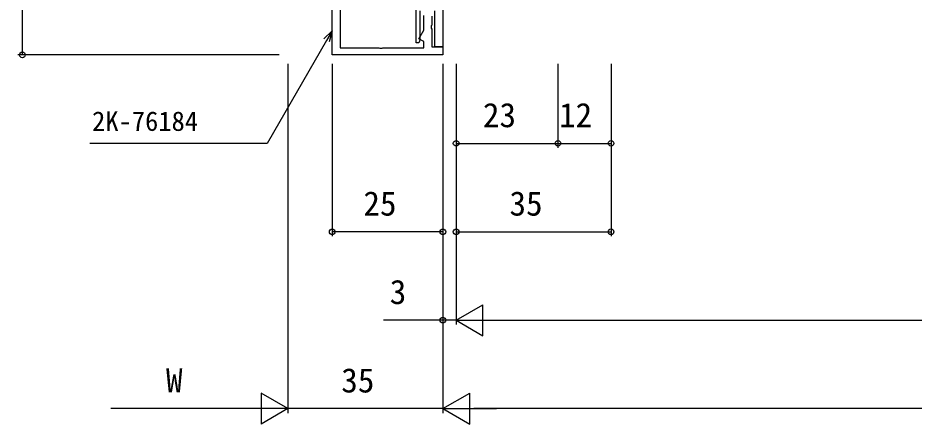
# Model space of a CAD drawing. Units: millimetres, scale not verified. Extents: x -437 to 438, y -681 to 679.
# Drawn here: x -12.7 to 189.8, y 6.3 to 98.2 of the extents above; entities that cross this region are included whole.
import ezdxf
from ezdxf.enums import TextEntityAlignment as Align

# ---------------------------------------------------------------- set-up
doc = ezdxf.new("R2010")
doc.units = ezdxf.units.MM
doc.header["$LTSCALE"] = 4
doc.layers.add('0-2_YKK_11', color=7, linetype='Continuous')
doc.layers.add('0-6_YKK_D', color=6, linetype='Continuous')
doc.styles.add('ＭＳ ゴシック', font='')
doc.styles.get('ＭＳ ゴシック').set_extended_font_data('MS Gothic')

msp = doc.modelspace()

# ---------------------------------------------------------------- linework, layer by layer
at = {"layer": '0-2_YKK_11'}
msp.add_line((83.3, 89.8), (58.3, 89.8), dxfattribs=at)
for points in [[(83.3, 139.8), (83.3, 91.6), (81.5, 91.6), (81.5, 99.8)], [(58.3, 89.8), (58.3, 138)], [(60.1, 122.042), (60.1, 91.43), (68.842, 91.43), (69.025, 91.31), (69.575, 91.31), (69.758, 91.43), (79, 91.43), (79, 92.8), (77.89, 93.441), (79, 95.363), (79, 98.734)], [(78.1, 99.8), (78.1, 93.419), (78.161, 93.275), (77.85, 92.5), (77.3, 92.5), (77.3, 100.8)], [(80.8, 98.6), (80.8, 96.558), (80.68, 96.375), (80.68, 95.825), (80.8, 95.642), (80.8, 91.6), (83.3, 91.6), (83.3, 89.8)]]:
    msp.add_lwpolyline(points, dxfattribs=at)
at = {"layer": '0-6_YKK_D'}
for p, q in [((-11.7, 89.8), (-11.7, 139.8)), ((46.3, 89.8), (-12.7, 89.8)), ((48.3, 87.8), (48.3, 8.8)), ((48.3, 87.8), (48.3, 8.8)), ((58.3, 87.8), (58.3, 48.8)), ((83.3, 87.8), (83.3, 28.8)), ((83.3, 87.8), (83.3, 8.8)), ((83.3, 87.8), (83.3, 48.8)), ((83.3, 87.8), (83.3, 8.8)), ((86.301, 87.8), (86.301, 68.8)), ((86.301, 87.8), (86.301, 48.8)), ((86.301, 87.8), (86.301, 28.8)), ((86.301, 87.8), (86.301, 28.8)), ((109.301, 87.8), (109.301, 68.8)), ((109.301, 87.8), (109.301, 68.8)), ((121.3, 87.8), (121.3, 68.8)), ((121.3, 87.8), (121.3, 48.8)), ((86.301, 69.8), (109.301, 69.8)), ((109.301, 69.8), (121.3, 69.8)), ((83.3, 49.8), (58.3, 49.8)), ((86.301, 49.8), (121.3, 49.8)), ((86.301, 29.8), (92.363, 33.3)), ((92.363, 26.3), (92.363, 33.3)), ((83.3, 29.8), (69.853, 29.8)), ((86.301, 29.8), (83.3, 29.8)), ((86.301, 29.8), (88.851, 29.8)), ((86.301, 29.8), (92.363, 26.3)), ((86.301, 29.8), (98.425, 29.8)), ((93.301, 29.8), (321.3, 29.8)), ((48.3, 9.8), (42.238, 13.3)), ((42.238, 13.3), (42.238, 6.3)), ((83.3, 9.8), (89.362, 13.3)), ((89.362, 6.3), (89.362, 13.3)), ((41.3, 9.8), (8.3, 9.8)), ((48.3, 9.8), (36.176, 9.8)), ((48.3, 9.8), (42.238, 6.3)), ((83.3, 9.8), (48.3, 9.8)), ((83.3, 9.8), (89.362, 6.3)), ((83.3, 9.8), (95.424, 9.8)), ((378.3, 9.8), (90.3, 9.8))]:
    msp.add_line(p, q, dxfattribs=at)
for points in [[(58.3, 95.275), (57.025, 93.067), (43.592, 69.8), (3.513, 69.8)], [(56.433, 93.409), (58.3, 95.275), (57.617, 92.725)]]:
    msp.add_lwpolyline(points, dxfattribs=at)
for centre in [(-11.7, 89.8), (86.301, 69.8), (109.301, 69.8), (109.301, 69.8), (121.3, 69.8), (58.3, 49.8), (83.3, 49.8), (86.301, 49.8), (121.3, 49.8), (83.3, 29.8)]:
    msp.add_circle(centre, 0.637, dxfattribs=at)

# ---------------------------------------------------------------- texts
at = {"layer": '0-6_YKK_D', "style": 'ＭＳ ゴシック'}
for s, height, p in [('2K-76184', 4.399, (4.053, 71.3)), ('23', 5.499, (92.347, 71.8)), ('12', 5.499, (109.548, 71.8)), ('25', 5.499, (65.345, 51.8)), ('35', 5.499, (98.346, 51.8)), ('3', 5.499, (71.299, 31.8)), ('W', 5.499, (20.752, 11.8)), ('35', 5.499, (60.345, 11.8))]:
    msp.add_text(s, height=height, dxfattribs=at).set_placement(p, align=Align.BOTTOM_LEFT)

doc.saveas('drawing.dxf')
